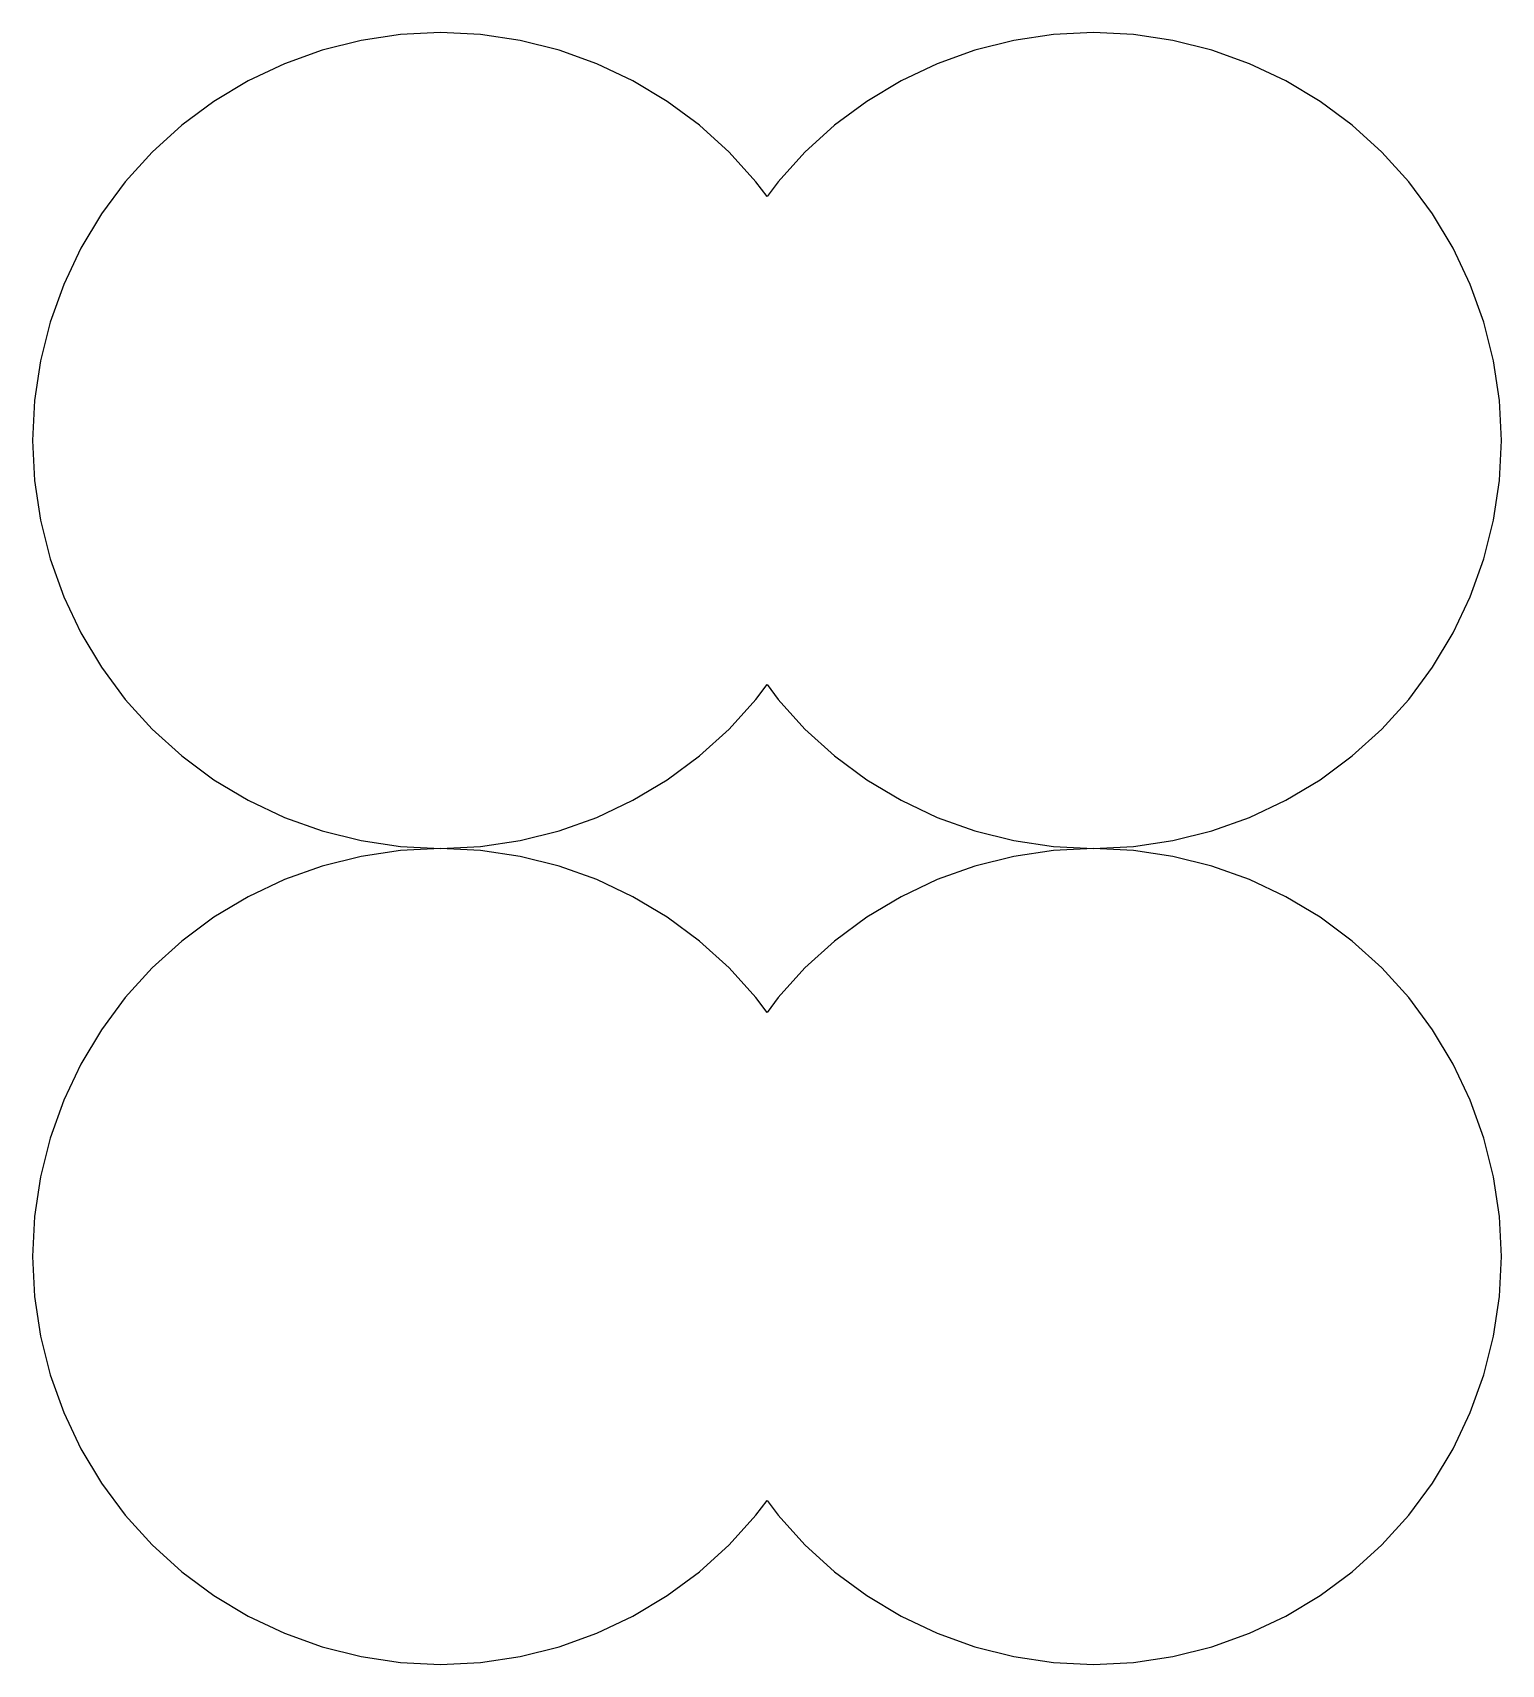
# Model space of a CAD drawing. Extents: x 1.5 to 10.5, y 0 to 10.
import ezdxf

# ---------------------------------------------------------------- set-up
doc = ezdxf.new("R2010")
doc.units = 0

msp = doc.modelspace()

# ---------------------------------------------------------------- linework, layer by layer
for p, q in [((4, 10), (3.75496, 9.98796)), ((4.24506, 9.98796), (4, 10)), ((8, 10), (7.75494, 9.98796)), ((8.24504, 9.98796), (8, 10)), ((3.51228, 9.95195), (3.27429, 9.89235)), ((3.75496, 9.98796), (3.51228, 9.95195)), ((4.48773, 9.95195), (4.24506, 9.98796)), ((4.72572, 9.89235), (4.48773, 9.95195)), ((7.51227, 9.95195), (7.27428, 9.89235)), ((7.75494, 9.98796), (7.51227, 9.95195)), ((8.48772, 9.95195), (8.24504, 9.98796)), ((8.72571, 9.89235), (8.48772, 9.95195)), ((3.0433, 9.80969), (2.82152, 9.70479)), ((3.27429, 9.89235), (3.0433, 9.80969)), ((4.95671, 9.80969), (4.72572, 9.89235)), ((5.1785, 9.70479), (4.95671, 9.80969)), ((7.04329, 9.80969), (6.8215, 9.70479)), ((7.27428, 9.89235), (7.04329, 9.80969)), ((8.9567, 9.80969), (8.72571, 9.89235)), ((9.17848, 9.70479), (8.9567, 9.80969)), ((2.82152, 9.70479), (2.61108, 9.57866)), ((5.38893, 9.57866), (5.1785, 9.70479)), ((6.8215, 9.70479), (6.61107, 9.57866)), ((9.38892, 9.57866), (9.17848, 9.70479)), ((2.61108, 9.57866), (2.41403, 9.43253)), ((5.58598, 9.43253), (5.38893, 9.57866)), ((6.61107, 9.57866), (6.41402, 9.43253)), ((9.58597, 9.43253), (9.38892, 9.57866)), ((2.41403, 9.43253), (2.23224, 9.26776)), ((5.76778, 9.26776), (5.58598, 9.43253)), ((6.41402, 9.43253), (6.23222, 9.26776)), ((9.76776, 9.26776), (9.58597, 9.43253)), ((2.23224, 9.26776), (2.06747, 9.08597)), ((5.93254, 9.08597), (5.76778, 9.26776)), ((6.23222, 9.26776), (6.06746, 9.08597)), ((9.93253, 9.08597), (9.76776, 9.26776)), ((2.06747, 9.08597), (1.92134, 8.88892)), ((6, 8.995), (5.93254, 9.08597)), ((6.06746, 9.08597), (6, 8.995)), ((10.0787, 8.88892), (9.93253, 9.08597)), ((1.92134, 8.88892), (1.79521, 8.67848)), ((10.2048, 8.67848), (10.0787, 8.88892)), ((1.79521, 8.67848), (1.69031, 8.4567)), ((10.3097, 8.4567), (10.2048, 8.67848)), ((1.69031, 8.4567), (1.60765, 8.22571)), ((10.3923, 8.22571), (10.3097, 8.4567)), ((1.60765, 8.22571), (1.54805, 7.98772)), ((10.452, 7.98772), (10.3923, 8.22571)), ((1.54805, 7.98772), (1.51204, 7.74504)), ((10.488, 7.74504), (10.452, 7.98772)), ((1.51204, 7.74504), (1.5, 7.5)), ((10.5, 7.5), (10.488, 7.74504)), ((1.5, 7.5), (1.51204, 7.25496)), ((10.488, 7.25496), (10.5, 7.5)), ((1.51204, 7.25496), (1.54805, 7.01228)), ((10.452, 7.01228), (10.488, 7.25496)), ((1.54805, 7.01228), (1.60765, 6.77429)), ((10.3923, 6.77429), (10.452, 7.01228)), ((1.60765, 6.77429), (1.69031, 6.5433)), ((10.3097, 6.5433), (10.3923, 6.77429)), ((1.69031, 6.5433), (1.79521, 6.32152)), ((10.2048, 6.32152), (10.3097, 6.5433)), ((1.79521, 6.32152), (1.92134, 6.11108)), ((10.0787, 6.11108), (10.2048, 6.32152)), ((1.92134, 6.11108), (2.06747, 5.91403)), ((9.93253, 5.91403), (10.0787, 6.11108)), ((5.93254, 5.91403), (6, 6.005)), ((6, 6.005), (6.06746, 5.91403)), ((2.06747, 5.91403), (2.23224, 5.73224)), ((5.76778, 5.73224), (5.93254, 5.91403)), ((6.06746, 5.91403), (6.23222, 5.73224)), ((9.76776, 5.73224), (9.93253, 5.91403)), ((2.23224, 5.73224), (2.41403, 5.56747)), ((5.58598, 5.56747), (5.76778, 5.73224)), ((6.23222, 5.73224), (6.41402, 5.56747)), ((9.58597, 5.56747), (9.76776, 5.73224)), ((2.41403, 5.56747), (2.61108, 5.42134)), ((5.38893, 5.42134), (5.58598, 5.56747)), ((6.41402, 5.56747), (6.61107, 5.42134)), ((9.38892, 5.42134), (9.58597, 5.56747)), ((2.61108, 5.42134), (2.82152, 5.29521)), ((5.1785, 5.29521), (5.38893, 5.42134)), ((6.61107, 5.42134), (6.8215, 5.29521)), ((9.17848, 5.29521), (9.38892, 5.42134)), ((2.82152, 5.29521), (3.0433, 5.19031)), ((4.95671, 5.19031), (5.1785, 5.29521)), ((6.8215, 5.29521), (7.04329, 5.19031)), ((8.9567, 5.19031), (9.17848, 5.29521)), ((3.0433, 5.19031), (3.27429, 5.10765)), ((3.27429, 5.10765), (3.51228, 5.04805)), ((4.48773, 5.04805), (4.72572, 5.10765)), ((4.72572, 5.10765), (4.95671, 5.19031)), ((7.04329, 5.19031), (7.27428, 5.10765)), ((7.27428, 5.10765), (7.51227, 5.04805)), ((8.48772, 5.04805), (8.72571, 5.10765)), ((8.72571, 5.10765), (8.9567, 5.19031)), ((3.51228, 5.04805), (3.75496, 5.01204)), ((3.75496, 5.01204), (4, 5)), ((4, 5), (3.75496, 4.98796)), ((4, 5), (4.24506, 5.01204)), ((4.24506, 4.98796), (4, 5)), ((4.24506, 5.01204), (4.48773, 5.04805)), ((7.51227, 5.04805), (7.75494, 5.01204)), ((7.75494, 5.01204), (8, 5)), ((8, 5), (7.75494, 4.98796)), ((8, 5), (8.24504, 5.01204)), ((8.24504, 4.98796), (8, 5)), ((8.24504, 5.01204), (8.48772, 5.04805)), ((3.51228, 4.95195), (3.27429, 4.89235)), ((3.75496, 4.98796), (3.51228, 4.95195)), ((4.48773, 4.95195), (4.24506, 4.98796)), ((4.72572, 4.89235), (4.48773, 4.95195)), ((7.51227, 4.95195), (7.27428, 4.89235)), ((7.75494, 4.98796), (7.51227, 4.95195)), ((8.48772, 4.95195), (8.24504, 4.98796)), ((8.72571, 4.89235), (8.48772, 4.95195)), ((3.0433, 4.80969), (2.82152, 4.70479)), ((3.27429, 4.89235), (3.0433, 4.80969)), ((4.95671, 4.80969), (4.72572, 4.89235)), ((5.1785, 4.70479), (4.95671, 4.80969)), ((7.04329, 4.80969), (6.8215, 4.70479)), ((7.27428, 4.89235), (7.04329, 4.80969)), ((8.9567, 4.80969), (8.72571, 4.89235)), ((9.17848, 4.70479), (8.9567, 4.80969)), ((2.82152, 4.70479), (2.61108, 4.57866)), ((5.38893, 4.57866), (5.1785, 4.70479)), ((6.8215, 4.70479), (6.61107, 4.57866)), ((9.38892, 4.57866), (9.17848, 4.70479)), ((2.61108, 4.57866), (2.41403, 4.43253)), ((5.58598, 4.43253), (5.38893, 4.57866)), ((6.61107, 4.57866), (6.41402, 4.43253)), ((9.58597, 4.43253), (9.38892, 4.57866)), ((2.41403, 4.43253), (2.23224, 4.26776)), ((5.76778, 4.26776), (5.58598, 4.43253)), ((6.41402, 4.43253), (6.23222, 4.26776)), ((9.76776, 4.26776), (9.58597, 4.43253)), ((2.23224, 4.26776), (2.06747, 4.08597)), ((5.93254, 4.08597), (5.76778, 4.26776)), ((6.23222, 4.26776), (6.06746, 4.08597)), ((9.93253, 4.08597), (9.76776, 4.26776)), ((2.06747, 4.08597), (1.92134, 3.88892)), ((6, 3.995), (5.93254, 4.08597)), ((6.06746, 4.08597), (6, 3.995)), ((10.0787, 3.88892), (9.93253, 4.08597)), ((1.92134, 3.88892), (1.79521, 3.67848)), ((10.2048, 3.67848), (10.0787, 3.88892)), ((1.79521, 3.67848), (1.69031, 3.4567)), ((10.3097, 3.4567), (10.2048, 3.67848)), ((1.69031, 3.4567), (1.60765, 3.22571)), ((10.3923, 3.22571), (10.3097, 3.4567)), ((1.60765, 3.22571), (1.54805, 2.98772)), ((10.452, 2.98772), (10.3923, 3.22571)), ((1.54805, 2.98772), (1.51204, 2.74504)), ((10.488, 2.74504), (10.452, 2.98772)), ((1.51204, 2.74504), (1.5, 2.5)), ((10.5, 2.5), (10.488, 2.74504)), ((1.5, 2.5), (1.51204, 2.25496)), ((10.488, 2.25496), (10.5, 2.5)), ((1.51204, 2.25496), (1.54805, 2.01228)), ((10.452, 2.01228), (10.488, 2.25496)), ((1.54805, 2.01228), (1.60765, 1.77429)), ((10.3923, 1.77429), (10.452, 2.01228)), ((1.60765, 1.77429), (1.69031, 1.5433)), ((10.3097, 1.5433), (10.3923, 1.77429)), ((1.69031, 1.5433), (1.79521, 1.32152)), ((10.2048, 1.32152), (10.3097, 1.5433)), ((1.79521, 1.32152), (1.92134, 1.11108)), ((10.0787, 1.11108), (10.2048, 1.32152)), ((1.92134, 1.11108), (2.06747, 0.914032)), ((9.93253, 0.914032), (10.0787, 1.11108)), ((5.93254, 0.914032), (6, 1.005)), ((6, 1.005), (6.06746, 0.914032)), ((2.06747, 0.914032), (2.23224, 0.732239)), ((5.76778, 0.732239), (5.93254, 0.914032)), ((6.06746, 0.914032), (6.23222, 0.732239)), ((9.76776, 0.732239), (9.93253, 0.914032)), ((2.23224, 0.732239), (2.41403, 0.567474)), ((5.58598, 0.567474), (5.76778, 0.732239)), ((6.23222, 0.732239), (6.41402, 0.567474)), ((9.58597, 0.567474), (9.76776, 0.732239)), ((2.41403, 0.567474), (2.61108, 0.421341)), ((5.38893, 0.421341), (5.58598, 0.567474)), ((6.41402, 0.567474), (6.61107, 0.421341)), ((9.38892, 0.421341), (9.58597, 0.567474)), ((2.61108, 0.421341), (2.82152, 0.295212)), ((5.1785, 0.295212), (5.38893, 0.421341)), ((6.61107, 0.421341), (6.8215, 0.295212)), ((9.17848, 0.295212), (9.38892, 0.421341)), ((2.82152, 0.295212), (3.0433, 0.190308)), ((4.95671, 0.190308), (5.1785, 0.295212)), ((6.8215, 0.295212), (7.04329, 0.190308)), ((8.9567, 0.190308), (9.17848, 0.295212)), ((3.0433, 0.190308), (3.27429, 0.107651)), ((3.27429, 0.107651), (3.51228, 0.04805)), ((4.48773, 0.04805), (4.72572, 0.107651)), ((4.72572, 0.107651), (4.95671, 0.190308)), ((7.04329, 0.190308), (7.27428, 0.107651)), ((7.27428, 0.107651), (7.51227, 0.04805)), ((8.48772, 0.04805), (8.72571, 0.107651)), ((8.72571, 0.107651), (8.9567, 0.190308)), ((3.51228, 0.04805), (3.75496, 0.012039)), ((3.75496, 0.012039), (4, 0)), ((4, 0), (4.24506, 0.012039)), ((4.24506, 0.012039), (4.48773, 0.04805)), ((7.51227, 0.04805), (7.75494, 0.012039)), ((7.75494, 0.012039), (8, 0)), ((8, 0), (8.24504, 0.012039)), ((8.24504, 0.012039), (8.48772, 0.04805))]:
    msp.add_line(p, q)

doc.saveas('drawing.dxf')
